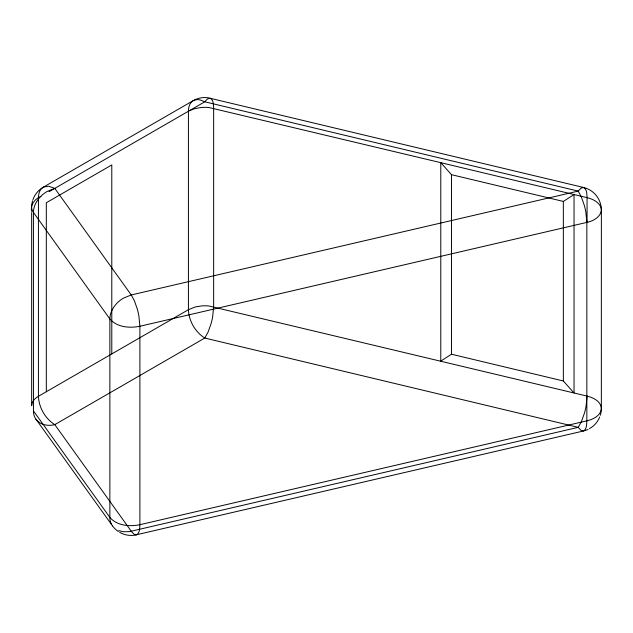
<?xml version="1.0" encoding="UTF-8"?>
<svg xmlns="http://www.w3.org/2000/svg" width="633" height="633" viewBox="0 0 633 633"><rect width="100%" height="100%" fill="white"/><g stroke="black" fill="none" stroke-linecap="round" stroke-linejoin="round"><path stroke-width="0.95" d="M31.65 212.561L31.65 405.737C31.682 401.536 34.997 398.244 38.431 396.29L188.42 309.695L195.288 306.958L201.998 305.874A39.871 39.871 0 0 1 208.89 305.992L587.06 396.1L586.071 406.157A73.594 73.594 0 0 1 584.465 413.08L581.466 421.475L578.206 427.346L131.253 531.206A25.415 25.415 0 0 1 128.903 531.649L123.269 531.744L118.664 530.596M31.65 211.311C30.036 204.514 35.1 198.841 40.939 196.388M35.939 419.268A14.377 14.377 0 0 1 33.454 410.857L33.414 212.403C33.478 206.057 36.841 200.163 41.319 195.842A30.582 30.582 0 0 1 46.929 191.601L54.794 188.389L204.783 101.794L207.173 99.167L209.539 98.123L583.586 187.487C587.179 189.251 586.815 194.236 587.06 197.646L587.06 222.397M440.782 162.665L451.471 174.676L563.346 201.429L574.036 194.537L574.036 392.982L563.346 380.979L451.471 354.219L440.782 361.119L440.782 162.665L587.06 197.646C592.227 198.936 597.726 201.349 600.408 206.223A8.34 8.34 0 0 1 601.366 209.998L601.35 408.443C600.883 415.723 593.081 419.37 586.846 420.842L139.893 524.702C129.694 526.791 117.05 525.833 109.865 517.422L33.414 410.857M208.827 97.901A23.144 23.144 0 0 0 193.215 100.647L43.226 187.241C39.594 189.37 38.399 193.888 38.431 197.844L38.431 396.29C38.866 407.573 45.236 418.619 54.794 424.64L131.577 531.657L133.911 534.102L135.881 534.909L583.444 430.994C586.997 429.214 586.593 424.237 586.846 420.842L586.846 222.397L585.881 212.332A75.43 75.43 0 0 0 584.314 205.401L581.387 196.99L578.206 191.095L204.783 101.794L199.909 99.84L197.259 99.563L194.299 100.133M193.215 100.647C189.583 102.775 188.389 107.293 188.42 111.242L188.42 309.695C188.848 320.978 195.225 332.024 204.783 338.046L578.206 427.346L580.865 430.242L583.444 430.994A23.144 23.144 0 0 0 588.01 429.411M136.997 534.671C139.956 532.408 139.695 528.057 139.893 524.702L139.893 326.256L138.928 316.191A75.43 75.43 0 0 0 137.361 309.26L134.433 300.849L131.253 294.954L54.794 188.389L48.773 186.237L43.582 187.052M49.097 191.68L54.501 188.563M189.473 110.672L194.766 108.647L201.041 107.507A39.8 39.8 0 0 1 209.167 107.57L439.88 162.452M587.06 396.1C593.224 397.595 600.899 401.251 601.35 408.443A23.144 23.144 0 0 1 600.337 415.208M210.172 98.186C213.756 99.951 213.4 104.936 213.645 108.346L213.645 306.799L212.656 316.856A73.594 73.594 0 0 1 211.05 323.779L208.043 332.175L204.783 338.046L54.794 424.64C48.227 426.318 40.164 425.052 35.986 419.236L111.4 524.338M33.414 212.403L109.865 318.969C117.05 327.388 129.694 328.337 139.893 326.256L586.846 222.397C593.73 221.075 602.458 216.003 601.255 207.933A23.144 23.144 0 0 0 583.586 187.487L580.936 188.207L578.206 191.095L131.253 294.954L123.38 298.167A30.582 30.582 0 0 0 117.77 302.408C113.291 306.728 109.928 312.623 109.865 318.969L109.865 517.422A14.377 14.377 0 0 0 112.389 525.833M563.346 201.429L563.346 380.979M451.471 174.676L451.471 354.219M111.788 353.934L111.788 164.936L46.32 202.734L46.32 391.732M33.446 212.379A8.909 8.909 0 0 1 31.587 207.292M31.65 207.292A23.144 23.144 0 0 1 32.584 200.78M32.932 199.688A23.144 23.144 0 0 1 43.226 187.241M599.712 416.997A23.144 23.144 0 0 1 589.426 428.691M136.491 534.853A23.144 23.144 0 0 1 119.637 532.329M118.3 531.491A23.144 23.144 0 0 1 112.445 525.801"/></g></svg>
